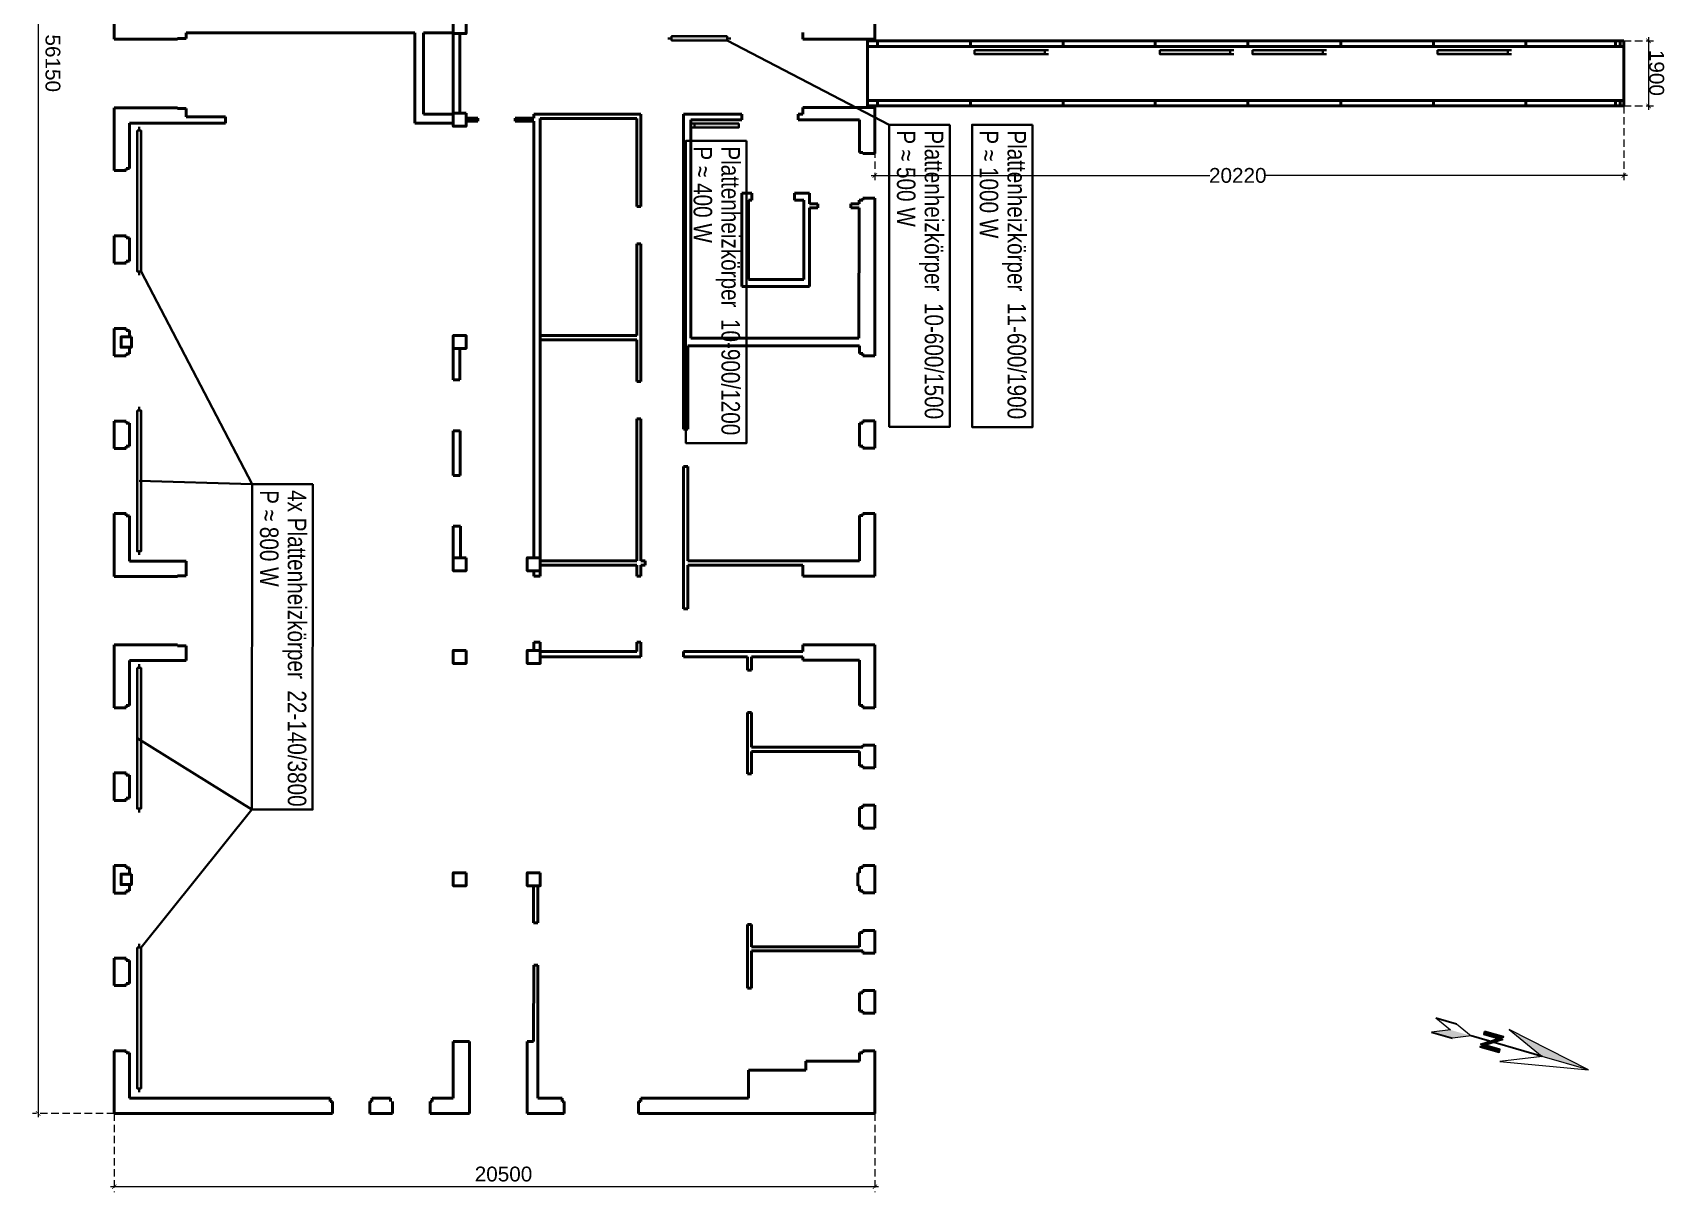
# Model space of a CAD drawing. Header units: millimetres. Extents: x -1616060 to -1327748, y -2178952 to -1799995.
# Drawn here: x -1492141 to -1448037, y -1973535 to -1942235 of the extents above; entities that cross this region are included whole.
import ezdxf

# ---------------------------------------------------------------- set-up
doc = ezdxf.new("R2010")
doc.units = ezdxf.units.MM
doc.header["$LTSCALE"] = 100
doc.header["$MEASUREMENT"] = 0
doc.linetypes.add('ACISOTGL', pattern=[3, 2, -1])
doc.layers.get('0').update_dxf_attribs({"lineweight": 13, "plot": 0})
doc.layers.get('Defpoints').update_dxf_attribs({"lineweight": 13})
for name, color, linetype, lineweight in [('A0_Grundriß', 7, 'Continuous', 40), ('Heiz Wasser +50 -Heizkörper Rücklauff', 241, 'Continuous', 30), ('Heiz Wasser +60 -Heizkörper Vorlauf', 6, 'Continuous', 30)]:
    doc.layers.add(name, color=color, linetype=linetype, lineweight=lineweight)
doc.layers.add('Nord-Pfeil', color=7, linetype='Continuous')
doc.styles.add('ARIAL', font='arial.ttf')
doc.styles.get("Standard").update_dxf_attribs({"font": 'cour.ttf', "width": 0.8})
doc.dimstyles.new('CT Mondelez', dxfattribs={"dimtxt": 400, "dimasz": 120, "dimexe": 150, "dimexo": 0, "dimgap": 0, "dimtad": 1, "dimdec": 0, "dimtxsty": 'ARIAL', "dimblk": 'ARCHTICK', "dimcen": 250, "dimdle": 100, "dimclrd": 7, "dimclre": 7, "dimclrt": 7, "dimadec": 1, "dimazin": 3, "dimtfac": 1, "dimtdec": 0, "dimtmove": 2, "dimatfit": 3, "dimldrblk": 'ARCHTICK', "dimfxl": 10000, "dimfxlon": 1, "dimtolj": 2, "dimlwd": 15, "dimlwe": 9})

# ---------------------------------------------------------------- blocks, each defined once
blk = doc.blocks.new('_ArchTick')
at = {"color": 0, "linetype": 'ByBlock', "const_width": 0.15}
blk.add_lwpolyline([(-0.5, -0.5), (0.5, 0.5)], dxfattribs=at)
blk = doc.blocks.new('*D137')
at = {"layer": 'A0_Grundriß', "color": 7, "linetype": 'ACISOTGL', "lineweight": 9, "transparency": 16777216}
for p, q in [((-1489938, -1915259), (-1492141, -1915259)), ((-1489938, -1971409), (-1492141, -1971409))]:
    blk.add_line(p, q, dxfattribs=at)
at = {"layer": 'A0_Grundriß', "color": 7, "linetype": 'Continuous', "lineweight": 15, "transparency": 16777216}
blk.add_line((-1491991, -1915159), (-1491991, -1971509), dxfattribs=at)
at = {"layer": 'Defpoints', "color": 0, "transparency": 16777216}
for p in [(-1489938, -1915259), (-1491991, -1971409), (-1489938, -1971409)]:
    blk.add_point(p, dxfattribs=at)
at = {"layer": 'A0_Grundriß', "color": 7, "lineweight": 15, "transparency": 16777216, "xscale": 120, "yscale": 120, "zscale": 120}
for p, rotation in [((-1491991, -1915259), 90), ((-1491991, -1971409), 270)]:
    blk.add_blockref('_ArchTick', p, dxfattribs=dict(at, rotation=rotation))
at = {"layer": 'A0_Grundriß', "color": 7, "transparency": 16777216, "insert": (-1491596, -1943060), "char_height": 400, "attachment_point": 5, "rotation": 270, "style": 'ARIAL'}
blk.add_mtext('\\A2;56150', dxfattribs=at)
blk = doc.blocks.new('*D140')
at = {"layer": 'A0_Grundriß', "color": 7, "linetype": 'ACISOTGL', "lineweight": 9, "transparency": 16777216}
for p, q in [((-1489938, -1971409), (-1489938, -1973535)), ((-1469403, -1971409), (-1469403, -1973535))]:
    blk.add_line(p, q, dxfattribs=at)
at = {"layer": 'A0_Grundriß', "color": 7, "linetype": 'Continuous', "lineweight": 15, "transparency": 16777216}
blk.add_line((-1469303, -1973385), (-1490038, -1973385), dxfattribs=at)
at = {"layer": 'Defpoints', "color": 0, "transparency": 16777216}
for p in [(-1489938, -1971409), (-1469403, -1971409), (-1489938, -1973385)]:
    blk.add_point(p, dxfattribs=at)
at = {"layer": 'A0_Grundriß', "color": 7, "lineweight": 15, "transparency": 16777216, "xscale": 120, "yscale": 120, "zscale": 120, "rotation": 180}
blk.add_blockref('_ArchTick', (-1489938, -1973385), dxfattribs=at)
at = {"layer": 'A0_Grundriß', "color": 7, "lineweight": 15, "transparency": 16777216, "xscale": 120, "yscale": 120, "zscale": 120}
blk.add_blockref('_ArchTick', (-1469403, -1973385), dxfattribs=at)
at = {"layer": 'A0_Grundriß', "color": 7, "transparency": 16777216, "insert": (-1479430, -1973044), "char_height": 400, "attachment_point": 5, "style": 'ARIAL'}
blk.add_mtext('\\A2;20500', dxfattribs=at)
blk = doc.blocks.new('Nord-Pfeil 05')
for points in [[(-7207, -37964), (6, -20987), (0, 0)], [(-2248, -41214), (-3442, -39421), (-3440, -47995), (-2246, -47995)], [(-2248, -39421), (-2248, -41214), (2271, -47994), (2271, -46201)], [(2271, -46201), (3465, -47993), (3463, -39419), (2269, -39420)], [(3232, -60537), (14, -52974), (17, -62385), (3234, -69948)]]:
    blk.add_hatch(color=256).paths.add_polyline_path(points)
at = {"linetype": 'Continuous', "lineweight": 20, "ltscale": 0.039687}
for p, q in [((0, 0), (-7207, -37964)), ((0, 0), (6, -20987)), ((7227, -37960), (0, 0)), ((-7207, -37964), (6, -20987)), ((6, -20987), (7227, -37960)), ((-3200, -60538), (14, -52974)), ((14, -52974), (3232, -60537)), ((-3197, -69950), (17, -62385)), ((17, -62385), (3234, -69948))]:
    blk.add_line(p, q, dxfattribs=at)
for p, q in [((6, -20987), (14, -52974)), ((-3197, -69950), (-3200, -60538)), ((3234, -69948), (3232, -60537))]:
    blk.add_line(p, q)
for points in [[(-3440, -47995), (-2246, -47995), (-2248, -41214), (-3442, -39421)], [(2271, -46201), (3465, -47993), (3463, -39419), (2269, -39420)]]:
    blk.add_lwpolyline(points, close=True)
blk.add_lwpolyline([(-2248, -39421), (2271, -46201), (2271, -47994), (-2248, -41214), (-2248, -39421)])
blk = doc.blocks.new('*D144')
at = {"layer": 'A0_Grundriß', "color": 7, "linetype": 'ACISOTGL', "lineweight": 9, "transparency": 16777216}
for p, q in [((-1469403, -1944214), (-1469403, -1946240)), ((-1449183, -1944214), (-1449183, -1946240))]:
    blk.add_line(p, q, dxfattribs=at)
at = {"layer": 'A0_Grundriß', "color": 7, "linetype": 'Continuous', "lineweight": 15, "transparency": 16777216}
for p, q in [((-1469503, -1946090), (-1460363, -1946090)), ((-1449083, -1946090), (-1458852, -1946090))]:
    blk.add_line(p, q, dxfattribs=at)
at = {"layer": 'Defpoints', "color": 0, "transparency": 16777216}
for p in [(-1469403, -1944214), (-1449183, -1944214), (-1469403, -1946090)]:
    blk.add_point(p, dxfattribs=at)
at = {"layer": 'A0_Grundriß', "color": 7, "lineweight": 15, "transparency": 16777216, "xscale": 120, "yscale": 120, "zscale": 120, "rotation": 180}
blk.add_blockref('_ArchTick', (-1469403, -1946090), dxfattribs=at)
at = {"layer": 'A0_Grundriß', "color": 7, "lineweight": 15, "transparency": 16777216, "xscale": 120, "yscale": 120, "zscale": 120}
blk.add_blockref('_ArchTick', (-1449183, -1946090), dxfattribs=at)
at = {"layer": 'A0_Grundriß', "color": 7, "transparency": 16777216, "insert": (-1459607, -1946090), "char_height": 400, "attachment_point": 5, "style": 'ARIAL'}
blk.add_mtext('\\A2;20220', dxfattribs=at)
blk = doc.blocks.new('*D147')
at = {"layer": 'A0_Grundriß', "color": 7, "linetype": 'ACISOTGL', "lineweight": 9, "transparency": 16777216}
for p, q in [((-1449183, -1942454), (-1448366, -1942454)), ((-1449183, -1944214), (-1448366, -1944214))]:
    blk.add_line(p, q, dxfattribs=at)
at = {"layer": 'A0_Grundriß', "color": 7, "linetype": 'Continuous', "lineweight": 15, "transparency": 16777216}
blk.add_line((-1448516, -1942354), (-1448516, -1944314), dxfattribs=at)
at = {"layer": 'Defpoints', "color": 0, "transparency": 16777216}
for p in [(-1449183, -1942454), (-1449183, -1944214), (-1448516, -1944214)]:
    blk.add_point(p, dxfattribs=at)
at = {"layer": 'A0_Grundriß', "color": 7, "lineweight": 15, "transparency": 16777216, "xscale": 120, "yscale": 120, "zscale": 120}
for p, rotation in [((-1448516, -1942454), 90), ((-1448516, -1944214), 270)]:
    blk.add_blockref('_ArchTick', p, dxfattribs=dict(at, rotation=rotation))
at = {"layer": 'A0_Grundriß', "color": 7, "transparency": 16777216, "insert": (-1448300, -1943320), "char_height": 400, "attachment_point": 5, "rotation": 270, "style": 'ARIAL'}
blk.add_mtext('\\A2;1900', dxfattribs=at)

msp = doc.modelspace()

# ---------------------------------------------------------------- hatches: boundary and pattern name
at = {"layer": 'Heiz Wasser +60 -Heizkörper Vorlauf'}
h = msp.add_hatch(color=256, dxfattribs=at)
h.dxf.hatch_style = 1
h.paths.add_polyline_path([(-1473392.9, -1942443.6), (-1473392.9, -1942333.6), (-1474892.9, -1942333.6), (-1474892.9, -1942443.6)])
h = msp.add_hatch(color=256, dxfattribs=at)
h.dxf.hatch_style = 1
h.paths.add_polyline_path([(-1464812.9, -1942813.6), (-1464812.9, -1942703.6), (-1466712.9, -1942703.6), (-1466712.9, -1942813.6)])
h = msp.add_hatch(color=256, dxfattribs=at)
h.dxf.hatch_style = 1
h.paths.add_polyline_path([(-1459812.9, -1942813.6), (-1459812.9, -1942703.6), (-1461712.9, -1942703.6), (-1461712.9, -1942813.6)])
h = msp.add_hatch(color=256, dxfattribs=at)
h.dxf.hatch_style = 1
h.paths.add_polyline_path([(-1457312.9, -1942813.6), (-1457312.9, -1942703.6), (-1459212.9, -1942703.6), (-1459212.9, -1942813.6)])
h = msp.add_hatch(color=256, dxfattribs=at)
h.dxf.hatch_style = 1
h.paths.add_polyline_path([(-1452312.9, -1942813.6), (-1452312.9, -1942703.6), (-1454212.9, -1942703.6), (-1454212.9, -1942813.6)])
h = msp.add_hatch(color=256, dxfattribs=at)
h.dxf.hatch_style = 1
h.paths.add_polyline_path([(-1489212.9, -1944879.6), (-1489322.9, -1944879.6), (-1489322.9, -1948679.6), (-1489212.9, -1948679.6)])
h = msp.add_hatch(color=256, dxfattribs=at)
h.dxf.hatch_style = 1
h.paths.add_polyline_path([(-1473072.9, -1944793.6), (-1473072.9, -1944683.6), (-1474272.9, -1944683.6), (-1474272.9, -1944793.6)])
h = msp.add_hatch(color=256, dxfattribs=at)
h.dxf.hatch_style = 1
h.paths.add_polyline_path([(-1489212.9, -1952429.8), (-1489322.9, -1952429.8), (-1489322.9, -1956229.8), (-1489212.9, -1956229.8)])
h = msp.add_hatch(color=256, dxfattribs=at)
h.dxf.hatch_style = 1
h.paths.add_polyline_path([(-1489212.9, -1959379.6), (-1489322.9, -1959379.6), (-1489322.9, -1963179.6), (-1489212.9, -1963179.6)])
h = msp.add_hatch(color=256, dxfattribs=at)
h.dxf.hatch_style = 1
h.paths.add_polyline_path([(-1489212.9, -1966929.8), (-1489322.9, -1966929.8), (-1489322.9, -1970729.8), (-1489212.9, -1970729.8)])

# ---------------------------------------------------------------- linework, layer by layer
at = {"layer": 'A0_Grundriß'}
for p, q in [((-1489937.9, -1940716.6), (-1489937.9, -1942411.6)), ((-1469402.9, -1941168.6), (-1469402.9, -1942408.6)), ((-1487992.9, -1942236.6), (-1487992.9, -1942391.6)), ((-1481827.9, -1942236.6), (-1487992.9, -1942236.6)), ((-1481827.9, -1942236.6), (-1481827.9, -1944676.6)), ((-1480787.9, -1942236.6), (-1481587.9, -1942236.6)), ((-1481587.9, -1942236.6), (-1481587.9, -1944436.6)), ((-1480787.9, -1942258.6), (-1480787.9, -1944408.6)), ((-1480612.9, -1942258.6), (-1480612.9, -1944408.6)), ((-1471347.9, -1942408.6), (-1471347.9, -1942233.6)), ((-1489937.9, -1942411.6), (-1488232.9, -1942411.6)), ((-1487992.9, -1942391.6), (-1488232.9, -1942391.6)), ((-1488232.9, -1942391.6), (-1488232.9, -1942411.6)), ((-1471164.6, -1942408.6), (-1471347.9, -1942408.6)), ((-1469402.9, -1942408.6), (-1471164.6, -1942408.6)), ((-1469602.9, -1942453.6), (-1469602.9, -1942408.6)), ((-1469602.9, -1942453.6), (-1469602.9, -1942603.6)), ((-1449182.9, -1942453.6), (-1469602.9, -1942453.6)), ((-1469602.9, -1942603.6), (-1449182.9, -1942603.6)), ((-1469602.9, -1942603.6), (-1469602.9, -1944063.6)), ((-1469402.9, -1942408.6), (-1469402.9, -1942453.6)), ((-1469332.9, -1942603.6), (-1469332.9, -1942453.6)), ((-1466822.9, -1942603.6), (-1466822.9, -1942453.6)), ((-1464322.9, -1942603.6), (-1464322.9, -1942453.6)), ((-1461832.9, -1942603.6), (-1461832.9, -1942453.6)), ((-1459332.9, -1942603.6), (-1459332.9, -1942453.6)), ((-1456822.9, -1942603.6), (-1456822.9, -1942453.6)), ((-1454322.9, -1942603.6), (-1454322.9, -1942453.6)), ((-1451832.9, -1942603.6), (-1451832.9, -1942453.6)), ((-1449412.9, -1942603.6), (-1449412.9, -1942453.6)), ((-1449282.9, -1942603.6), (-1449282.9, -1942453.6)), ((-1449182.9, -1942453.6), (-1449182.9, -1944213.6)), ((-1469602.9, -1944213.6), (-1469602.9, -1944063.6)), ((-1469602.9, -1944063.6), (-1449182.9, -1944063.6)), ((-1469332.9, -1944063.6), (-1469332.9, -1944213.6)), ((-1466822.9, -1944063.6), (-1466822.9, -1944213.6)), ((-1464322.9, -1944063.6), (-1464322.9, -1944213.6)), ((-1461832.9, -1944063.6), (-1461832.9, -1944213.6)), ((-1459332.9, -1944063.6), (-1459332.9, -1944213.6)), ((-1456822.9, -1944063.6), (-1456822.9, -1944213.6)), ((-1454322.9, -1944063.6), (-1454322.9, -1944213.6)), ((-1451832.9, -1944063.6), (-1451832.9, -1944213.6)), ((-1449412.9, -1944063.6), (-1449412.9, -1944213.6)), ((-1449282.9, -1944063.6), (-1449282.9, -1944213.6)), ((-1489937.9, -1944261.6), (-1488232.9, -1944261.6)), ((-1489937.9, -1944261.6), (-1489937.9, -1945956.6)), ((-1488232.9, -1944261.6), (-1488232.9, -1944281.6)), ((-1487992.9, -1944281.6), (-1488232.9, -1944281.6)), ((-1487992.9, -1944281.6), (-1487992.9, -1944503)), ((-1486932.9, -1944503), (-1487992.9, -1944503)), ((-1486932.9, -1944503), (-1486932.9, -1944678)), ((-1480787.9, -1944436.6), (-1481587.9, -1944436.6)), ((-1478612.9, -1944543.6), (-1478612.9, -1944433.6)), ((-1475717.9, -1944433.6), (-1478612.9, -1944433.6)), ((-1475717.9, -1944433.6), (-1475717.9, -1946923.6)), ((-1472992.9, -1944433.6), (-1474572.9, -1944433.6)), ((-1474572.9, -1944433.6), (-1474572.9, -1950683.6)), ((-1472992.9, -1944583.6), (-1472992.9, -1944433.6)), ((-1471477.9, -1944433.6), (-1471477.9, -1944583.6)), ((-1471347.9, -1944433.6), (-1471477.9, -1944433.6)), ((-1471167.9, -1944258.6), (-1471347.9, -1944258.6)), ((-1471347.9, -1944258.6), (-1471347.9, -1944433.6)), ((-1469402.9, -1944258.6), (-1471167.9, -1944258.6)), ((-1469602.9, -1944213.6), (-1469602.9, -1944258.6)), ((-1449182.9, -1944213.6), (-1469602.9, -1944213.6)), ((-1469402.9, -1944258.6), (-1469402.9, -1944213.6)), ((-1469402.9, -1945498.6), (-1469402.9, -1944258.6)), ((-1489522.9, -1944679.6), (-1489522.9, -1945899.1)), ((-1489522.9, -1944679.6), (-1487992.9, -1944679.6)), ((-1486932.9, -1944678), (-1487992.9, -1944679.6)), ((-1480787.9, -1944676.6), (-1481827.9, -1944676.6)), ((-1480437.9, -1944543.6), (-1480122.9, -1944543.6)), ((-1480437.9, -1944623.6), (-1480122.9, -1944623.6)), ((-1480122.9, -1944543.6), (-1480122.9, -1944623.6)), ((-1479112.9, -1944543.6), (-1479112.9, -1944623.6)), ((-1479112.9, -1944543.6), (-1478612.9, -1944543.6)), ((-1479112.9, -1944623.6), (-1478612.9, -1944623.6)), ((-1478612.9, -1950526.6), (-1478612.9, -1944623.6)), ((-1475832.9, -1944548.6), (-1478437.9, -1944548.6)), ((-1478437.9, -1956408.6), (-1478437.9, -1944548.6)), ((-1475832.9, -1944548.6), (-1475832.9, -1946923.6)), ((-1474372.9, -1944583.6), (-1472992.9, -1944583.6)), ((-1474372.9, -1944583.6), (-1474372.9, -1950483.6)), ((-1471477.9, -1944583.6), (-1469822.9, -1944583.6)), ((-1469822.9, -1944583.6), (-1469822.9, -1945472.6)), ((-1469727.9, -1945472.6), (-1469822.9, -1945472.6)), ((-1469727.9, -1945472.6), (-1469727.9, -1945498.6)), ((-1469402.9, -1945498.6), (-1469727.9, -1945498.6)), ((-1489937.9, -1945956.6), (-1489612.9, -1945956.6)), ((-1489612.9, -1945899.1), (-1489522.9, -1945899.1)), ((-1489612.9, -1945899.1), (-1489522.9, -1945899.1)), ((-1489612.9, -1945899.1), (-1489612.9, -1945956.6)), ((-1472727.9, -1946563.6), (-1472992.9, -1946563.6)), ((-1472992.9, -1946563.6), (-1472992.9, -1949083.6)), ((-1472727.9, -1946563.6), (-1472727.9, -1946753.6)), ((-1471577.9, -1946563.6), (-1471577.9, -1946753.6)), ((-1471577.9, -1946563.6), (-1471172.9, -1946563.6)), ((-1471172.9, -1946563.6), (-1471172.9, -1946851.6)), ((-1469402.9, -1946698.6), (-1469727.9, -1946698.6)), ((-1469727.9, -1946698.6), (-1469727.9, -1946756.1)), ((-1469402.9, -1946698.6), (-1469402.9, -1950953.6)), ((-1475832.9, -1946923.6), (-1475717.9, -1946923.6)), ((-1472727.9, -1946753.6), (-1472812.9, -1946753.6)), ((-1472812.9, -1946753.6), (-1472812.9, -1948893.6)), ((-1471577.9, -1946753.6), (-1471322.9, -1946753.6)), ((-1471322.9, -1948893.6), (-1471322.9, -1946753.6)), ((-1470942, -1946851.6), (-1471172.9, -1946851.6)), ((-1471172.9, -1946966.6), (-1471172.9, -1949083.6)), ((-1471172.9, -1946966.6), (-1470942, -1946966.6)), ((-1470942, -1946851.6), (-1470942, -1946966.6)), ((-1470057, -1946851.6), (-1470057, -1946966.6)), ((-1470057, -1946851.6), (-1469825.7, -1946851.6)), ((-1469826, -1946966.6), (-1470057, -1946966.6)), ((-1469826, -1946966.6), (-1469833, -1950483.6)), ((-1469825.5, -1946756.1), (-1469825.7, -1946851.6)), ((-1469825.5, -1946756.1), (-1469727.9, -1946756.1)), ((-1489937.9, -1947716.6), (-1489937.9, -1948456.6)), ((-1489937.9, -1947716.6), (-1489612.9, -1947716.6)), ((-1489612.9, -1947716.6), (-1489612.9, -1947774.1)), ((-1489612.9, -1947774.1), (-1489522.9, -1947774.1)), ((-1489612.9, -1947774.1), (-1489522.9, -1947774.1)), ((-1489522.9, -1947774.1), (-1489522.9, -1948399.1)), ((-1475832.9, -1947933.6), (-1475832.9, -1950411.6)), ((-1475717.9, -1947933.6), (-1475832.9, -1947933.6)), ((-1475717.9, -1947933.6), (-1475717.9, -1951651.6)), ((-1489937.9, -1948456.6), (-1489612.9, -1948456.6)), ((-1489612.9, -1948399.1), (-1489522.9, -1948399.1)), ((-1489612.9, -1948399.1), (-1489522.9, -1948399.1)), ((-1489612.9, -1948399.1), (-1489612.9, -1948456.6)), ((-1471322.9, -1948893.6), (-1472812.9, -1948893.6)), ((-1471172.9, -1949083.6), (-1472992.9, -1949083.6)), ((-1489937.9, -1950216.6), (-1489937.9, -1950956.6)), ((-1489937.9, -1950216.6), (-1489612.9, -1950216.6)), ((-1489612.9, -1950216.6), (-1489612.9, -1950274.1)), ((-1489612.9, -1950274.1), (-1489522.9, -1950274.1)), ((-1489612.9, -1950274.1), (-1489522.9, -1950274.1)), ((-1489522.9, -1950274.1), (-1489522.9, -1950446.6)), ((-1478612.9, -1950526.6), (-1478612.9, -1956408.6)), ((-1475832.9, -1950411.6), (-1478437.9, -1950411.6)), ((-1475832.9, -1950526.6), (-1478437.9, -1950526.6)), ((-1475832.9, -1950526.6), (-1475832.9, -1951651.6)), ((-1474572.9, -1950683.6), (-1474572.9, -1952933.6)), ((-1474457.9, -1950683.6), (-1469817.9, -1950683.6)), ((-1474457.9, -1950683.6), (-1474457.9, -1952933.6)), ((-1474372.9, -1950483.6), (-1469833, -1950483.6)), ((-1469817.9, -1950683.6), (-1469817.9, -1950896.1)), ((-1489937.9, -1950956.6), (-1489612.9, -1950956.6)), ((-1489612.9, -1950899.1), (-1489522.9, -1950899.1)), ((-1489612.9, -1950899.1), (-1489522.9, -1950899.1)), ((-1489612.9, -1950899.1), (-1489612.9, -1950956.6)), ((-1489522.9, -1950726.6), (-1489522.9, -1950899.1)), ((-1480787.9, -1950758.6), (-1480787.9, -1951608.6)), ((-1480612.9, -1950758.6), (-1480787.9, -1950758.6)), ((-1480609.2, -1951608.6), (-1480612.9, -1950758.6)), ((-1469727.9, -1950896.1), (-1469817.9, -1950896.1)), ((-1469727.9, -1950953.6), (-1469727.9, -1950896.1)), ((-1469402.9, -1950953.6), (-1469727.9, -1950953.6)), ((-1480609.2, -1951608.6), (-1480787.9, -1951608.6)), ((-1475832.9, -1951651.6), (-1475717.9, -1951651.6)), ((-1489937.9, -1952716.6), (-1489937.9, -1953456.6)), ((-1489937.9, -1952716.6), (-1489612.9, -1952716.6)), ((-1489612.9, -1952716.6), (-1489612.9, -1952774.1)), ((-1489612.9, -1952774.1), (-1489522.9, -1952774.1)), ((-1489612.9, -1952774.1), (-1489522.9, -1952774.1)), ((-1489522.9, -1952774.1), (-1489522.9, -1953399.1)), ((-1475832.9, -1952661.6), (-1475832.9, -1956493.6)), ((-1475717.9, -1952661.6), (-1475832.9, -1952661.6)), ((-1475717.9, -1952661.6), (-1475717.9, -1956493.6)), ((-1469727.9, -1952771.1), (-1469817.9, -1952771.1)), ((-1469817.9, -1952771.1), (-1469817.9, -1953396.1)), ((-1469402.9, -1952713.6), (-1469727.9, -1952713.6)), ((-1469727.9, -1952713.6), (-1469727.9, -1952771.1)), ((-1469402.9, -1952713.6), (-1469402.9, -1953453.6)), ((-1480787.9, -1952983.6), (-1480787.9, -1954183.6)), ((-1480787.9, -1952983.6), (-1480603.1, -1952983.6)), ((-1480597.8, -1954183.6), (-1480603.1, -1952983.6)), ((-1474572.9, -1952933.6), (-1474457.9, -1952933.6)), ((-1489937.9, -1953456.6), (-1489612.9, -1953456.6)), ((-1489612.9, -1953399.1), (-1489522.9, -1953399.1)), ((-1489612.9, -1953399.1), (-1489522.9, -1953399.1)), ((-1489612.9, -1953399.1), (-1489612.9, -1953456.6)), ((-1469727.9, -1953396.1), (-1469817.9, -1953396.1)), ((-1469727.9, -1953396.1), (-1469727.9, -1953453.6)), ((-1469402.9, -1953453.6), (-1469727.9, -1953453.6)), ((-1480597.8, -1954183.6), (-1480787.9, -1954183.6)), ((-1474572.9, -1953943.6), (-1474457.9, -1953943.6)), ((-1474572.9, -1953943.6), (-1474572.9, -1956608.6)), ((-1474457.9, -1953943.6), (-1474457.9, -1956493.6)), ((-1489937.9, -1955216.6), (-1489937.9, -1956911.6)), ((-1489937.9, -1955216.6), (-1489612.9, -1955216.6)), ((-1489612.9, -1955216.6), (-1489612.9, -1955274.1)), ((-1489612.9, -1955274.1), (-1489522.9, -1955274.1)), ((-1489612.9, -1955274.1), (-1489522.9, -1955274.1)), ((-1489522.9, -1955274.1), (-1489522.9, -1956496.6)), ((-1469817.9, -1955271.1), (-1469817.9, -1956493.6)), ((-1469727.9, -1955271.1), (-1469817.9, -1955271.1)), ((-1469402.9, -1955213.6), (-1469727.9, -1955213.6)), ((-1469727.9, -1955213.6), (-1469727.9, -1955271.1)), ((-1469402.9, -1955213.6), (-1469402.9, -1956908.6)), ((-1480787.9, -1955558.6), (-1480787.9, -1956408.6)), ((-1480787.9, -1955558.6), (-1480591.7, -1955558.6)), ((-1480587.9, -1956408.6), (-1480591.7, -1955558.6)), ((-1478437.9, -1956408.6), (-1478437.9, -1956758.6)), ((-1487992.9, -1956496.6), (-1489522.9, -1956496.6)), ((-1487992.9, -1956496.6), (-1487992.9, -1956891.6)), ((-1478612.9, -1956908.6), (-1478612.9, -1956758.6)), ((-1475832.9, -1956493.6), (-1478437.9, -1956493.6)), ((-1475832.9, -1956608.6), (-1478437.9, -1956608.6)), ((-1478437.9, -1956908.6), (-1478437.9, -1956758.6)), ((-1475832.9, -1956908.6), (-1475832.9, -1956608.6)), ((-1475605.9, -1956493.6), (-1475717.9, -1956493.6)), ((-1475717.9, -1956608.6), (-1475605.9, -1956608.6)), ((-1475717.9, -1956608.6), (-1475717.9, -1956908.6)), ((-1475605.9, -1956608.6), (-1475605.9, -1956493.6)), ((-1474572.9, -1956608.6), (-1474572.9, -1957788.6)), ((-1469817.9, -1956493.6), (-1474457.9, -1956493.6)), ((-1471347.9, -1956608.6), (-1474457.9, -1956608.6)), ((-1474457.9, -1957788.6), (-1474457.9, -1956608.6)), ((-1471347.9, -1956908.6), (-1471347.9, -1956608.6)), ((-1489937.9, -1956911.6), (-1488232.9, -1956911.6)), ((-1487992.9, -1956891.6), (-1488232.9, -1956891.6)), ((-1488232.9, -1956891.6), (-1488232.9, -1956911.6)), ((-1478437.9, -1956908.6), (-1478612.9, -1956908.6)), ((-1475832.9, -1956908.6), (-1475717.9, -1956908.6)), ((-1471167.9, -1956908.6), (-1471347.9, -1956908.6)), ((-1471167.9, -1956908.6), (-1469402.9, -1956908.6)), ((-1474572.9, -1957788.6), (-1474457.9, -1957788.6)), ((-1489937.9, -1958761.6), (-1488232.9, -1958761.6)), ((-1489937.9, -1958761.6), (-1489937.9, -1960456.6)), ((-1488232.9, -1958761.6), (-1488232.9, -1958781.6)), ((-1487992.9, -1958781.6), (-1488232.9, -1958781.6)), ((-1487992.9, -1958781.6), (-1487992.9, -1959179.6)), ((-1478612.9, -1958908.6), (-1478612.9, -1958686.5)), ((-1478437.9, -1958686.5), (-1478612.9, -1958686.5)), ((-1478437.9, -1958908.6), (-1478437.9, -1958686.5)), ((-1475832.9, -1958933.6), (-1478437.9, -1958933.6)), ((-1475832.9, -1958686.5), (-1475717.9, -1958686.5)), ((-1475832.9, -1958686.5), (-1475832.9, -1958933.6)), ((-1475717.9, -1958686.5), (-1475717.9, -1958933.6)), ((-1475717.9, -1959083.6), (-1475717.9, -1958933.6)), ((-1471347.9, -1958933.6), (-1474572.9, -1958933.6)), ((-1474572.9, -1958933.6), (-1474572.9, -1959083.6)), ((-1471167.9, -1958758.6), (-1471347.9, -1958758.6)), ((-1471347.9, -1958758.6), (-1471347.9, -1958933.6)), ((-1471167.9, -1958758.6), (-1469402.9, -1958758.6)), ((-1469402.9, -1958758.6), (-1469992.9, -1958758.6)), ((-1469402.9, -1958758.6), (-1469402.9, -1960453.6)), ((-1489522.9, -1959179.6), (-1489522.9, -1960399.1)), ((-1487992.9, -1959179.6), (-1489522.9, -1959179.6)), ((-1478437.9, -1959083.6), (-1475717.9, -1959083.6)), ((-1474572.9, -1959083.6), (-1472846, -1959083.6)), ((-1472846, -1959438.6), (-1472846, -1959083.6)), ((-1472731, -1959438.6), (-1472846, -1959438.6)), ((-1472731, -1959083.6), (-1471347.9, -1959083.6)), ((-1472731, -1959438.6), (-1472731, -1959083.6)), ((-1471347.9, -1959083.6), (-1471347.9, -1959173.6)), ((-1469817.9, -1959173.6), (-1471347.9, -1959173.6)), ((-1469818.2, -1959173.6), (-1469819.5, -1960396.1)), ((-1469727.9, -1960396.1), (-1469819.6, -1960396.1)), ((-1469727.9, -1960396.1), (-1469727.9, -1960453.6)), ((-1489937.9, -1960456.6), (-1489612.9, -1960456.6)), ((-1489612.9, -1960399.1), (-1489522.9, -1960399.1)), ((-1489612.9, -1960399.1), (-1489522.9, -1960399.1)), ((-1489612.9, -1960399.1), (-1489612.9, -1960456.6)), ((-1472846, -1960583.6), (-1472846, -1962236.1)), ((-1472846, -1960583.6), (-1472731, -1960583.6)), ((-1472731, -1960583.6), (-1472731, -1961521.1)), ((-1469402.9, -1960453.6), (-1469727.9, -1960453.6)), ((-1469819.6, -1961521.1), (-1472731, -1961521.1)), ((-1472731, -1961636.1), (-1472731, -1962236.1)), ((-1469819.6, -1961636.1), (-1472731, -1961636.1)), ((-1469819.6, -1961636.1), (-1469819.6, -1962021.1)), ((-1469727.9, -1961521.1), (-1469817.9, -1961521.1)), ((-1469402.9, -1961463.6), (-1469727.9, -1961463.6)), ((-1469727.9, -1961463.6), (-1469727.9, -1961521.1)), ((-1469402.9, -1961463.6), (-1469402.9, -1962078.6)), ((-1469727.9, -1962021.1), (-1469819.6, -1962021.1)), ((-1469727.9, -1962021.1), (-1469727.9, -1962078.6)), ((-1469402.9, -1962078.6), (-1469727.9, -1962078.6)), ((-1489937.9, -1962216.6), (-1489937.9, -1962956.6)), ((-1489937.9, -1962216.6), (-1489612.9, -1962216.6)), ((-1489612.9, -1962216.6), (-1489612.9, -1962274.1)), ((-1489612.9, -1962274.1), (-1489522.9, -1962274.1)), ((-1489612.9, -1962274.1), (-1489522.9, -1962274.1)), ((-1489522.9, -1962274.1), (-1489522.9, -1962899.1)), ((-1472731, -1962236.1), (-1472846, -1962236.1)), ((-1489937.9, -1962956.6), (-1489612.9, -1962956.6)), ((-1489612.9, -1962899.1), (-1489522.9, -1962899.1)), ((-1489612.9, -1962899.1), (-1489522.9, -1962899.1)), ((-1489612.9, -1962899.1), (-1489612.9, -1962956.6)), ((-1469819.6, -1963146.1), (-1469819.6, -1963646.1)), ((-1469727.9, -1963146.1), (-1469819.6, -1963146.1)), ((-1469402.9, -1963088.6), (-1469727.9, -1963088.6)), ((-1469727.9, -1963088.6), (-1469727.9, -1963146.1)), ((-1469402.9, -1963088.6), (-1469402.9, -1963703.6)), ((-1469727.9, -1963646.1), (-1469819.6, -1963646.1)), ((-1469727.9, -1963646.1), (-1469727.9, -1963703.6)), ((-1469402.9, -1963703.6), (-1469727.9, -1963703.6)), ((-1489937.9, -1965456.6), (-1489937.9, -1964716.6)), ((-1489762.9, -1964716.6), (-1489937.9, -1964716.6)), ((-1489762.9, -1964716.6), (-1489612.9, -1964716.6)), ((-1489612.9, -1964716.6), (-1489612.9, -1964774.1)), ((-1489612.9, -1964774.1), (-1489522.9, -1964774.1)), ((-1489612.9, -1964774.1), (-1489522.9, -1964774.1)), ((-1489522.9, -1964774.1), (-1489522.9, -1964946.6)), ((-1469727.9, -1964771.1), (-1469819.6, -1964771.1)), ((-1469819.6, -1964771.1), (-1469819.6, -1964908.6)), ((-1469402.9, -1964713.6), (-1469727.9, -1964713.6)), ((-1469727.9, -1964713.6), (-1469727.9, -1964771.1)), ((-1469402.9, -1964713.6), (-1469402.9, -1965453.6)), ((-1489522.9, -1965226.6), (-1489522.9, -1965399.1)), ((-1469868.4, -1964908.6), (-1469868.4, -1965258.6)), ((-1469819.6, -1964908.6), (-1469868.4, -1964908.6)), ((-1489937.9, -1965456.6), (-1489612.9, -1965456.6)), ((-1489612.9, -1965399.1), (-1489522.9, -1965399.1)), ((-1489612.9, -1965399.1), (-1489522.9, -1965399.1)), ((-1489612.9, -1965399.1), (-1489612.9, -1965456.6)), ((-1478617.9, -1966258.6), (-1478617.9, -1965258.6)), ((-1478500.4, -1966258.6), (-1478500.4, -1965258.6)), ((-1469868.4, -1965258.6), (-1469819.6, -1965258.6)), ((-1469819.6, -1965258.6), (-1469819.6, -1965396.1)), ((-1469727.9, -1965396.1), (-1469819.6, -1965396.1)), ((-1469727.9, -1965453.6), (-1469727.9, -1965396.1)), ((-1469402.9, -1965453.6), (-1469727.9, -1965453.6)), ((-1469727.9, -1965453.6), (-1469727.9, -1965453.6)), ((-1469402.9, -1965453.6), (-1469402.9, -1965453.6)), ((-1478500.4, -1966258.6), (-1478617.9, -1966258.6)), ((-1472846, -1966306.1), (-1472846, -1968021.1)), ((-1472731, -1966306.1), (-1472846, -1966306.1)), ((-1472731, -1966306.1), (-1472731, -1966906.1)), ((-1469727.9, -1966521.1), (-1469819.6, -1966521.1)), ((-1469819.6, -1966521.1), (-1469819.6, -1966906.1)), ((-1469402.9, -1966463.6), (-1469727.9, -1966463.6)), ((-1469727.9, -1966463.6), (-1469727.9, -1966521.1)), ((-1469402.9, -1966463.6), (-1469402.9, -1967078.6)), ((-1469819.6, -1966906.1), (-1472731, -1966906.1)), ((-1489937.9, -1967216.6), (-1489937.9, -1967956.6)), ((-1489937.9, -1967216.6), (-1489612.9, -1967216.6)), ((-1489612.9, -1967216.6), (-1489612.9, -1967274.1)), ((-1489612.9, -1967274.1), (-1489522.9, -1967274.1)), ((-1489612.9, -1967274.1), (-1489522.9, -1967274.1)), ((-1489522.9, -1967274.1), (-1489522.9, -1967899.1)), ((-1478617.9, -1969466.6), (-1478615.4, -1967403.6)), ((-1478500.4, -1967403.6), (-1478615.4, -1967403.6)), ((-1478500.4, -1967403.6), (-1478500.4, -1970996.6)), ((-1472731, -1967021.1), (-1472731, -1968021.1)), ((-1469819.6, -1967021.1), (-1472731, -1967021.1)), ((-1469727.9, -1967021.1), (-1469819.6, -1967021.1)), ((-1469727.9, -1967021.1), (-1469727.9, -1967078.6)), ((-1469402.9, -1967078.6), (-1469727.9, -1967078.6)), ((-1489937.9, -1967956.6), (-1489612.9, -1967956.6)), ((-1489612.9, -1967899.1), (-1489522.9, -1967899.1)), ((-1489612.9, -1967899.1), (-1489522.9, -1967899.1)), ((-1489612.9, -1967899.1), (-1489612.9, -1967956.6)), ((-1472731, -1968021.1), (-1472846, -1968021.1)), ((-1469727.9, -1968146.1), (-1469819.6, -1968146.1)), ((-1469819.6, -1968146.1), (-1469819.6, -1968646.1)), ((-1469402.9, -1968088.6), (-1469727.9, -1968088.6)), ((-1469727.9, -1968088.6), (-1469727.9, -1968146.1)), ((-1469402.9, -1968088.6), (-1469517.9, -1968088.6)), ((-1469402.9, -1968088.6), (-1469402.9, -1968703.6)), ((-1469727.9, -1968646.1), (-1469819.6, -1968646.1)), ((-1469727.9, -1968646.1), (-1469727.9, -1968703.6)), ((-1469402.9, -1968703.6), (-1469727.9, -1968703.6)), ((-1480787.9, -1969466.6), (-1480347.9, -1969466.6)), ((-1480787.9, -1969466.6), (-1480787.9, -1970996.6)), ((-1480347.9, -1969466.6), (-1480347.9, -1971408.6)), ((-1478617.9, -1969466.6), (-1478787.9, -1969466.6)), ((-1478787.9, -1971408.6), (-1478787.9, -1969466.6)), ((-1489937.9, -1969716.6), (-1489937.9, -1971408.6)), ((-1489937.9, -1969716.6), (-1489612.9, -1969716.6)), ((-1489612.9, -1969716.6), (-1489612.9, -1969774.1)), ((-1489612.9, -1969774.1), (-1489522.9, -1969774.1)), ((-1489522.9, -1969774.1), (-1489522.9, -1970996.6)), ((-1471267.9, -1969996.6), (-1469819.3, -1969996.6)), ((-1471267.9, -1970236.6), (-1471267.9, -1969996.6)), ((-1469727.9, -1969771.1), (-1469819.6, -1969771.1)), ((-1469819.6, -1969771.1), (-1469819.3, -1969996.6)), ((-1469402.9, -1969713.6), (-1469727.9, -1969713.6)), ((-1469727.9, -1969713.6), (-1469727.9, -1969771.1)), ((-1469402.9, -1969713.6), (-1469402.9, -1971408.6)), ((-1472817.9, -1970996.6), (-1472817.9, -1970236.6)), ((-1472817.9, -1970236.6), (-1471267.9, -1970236.6)), ((-1484047.9, -1971408.6), (-1489937.9, -1971408.6)), ((-1484105.4, -1970996.6), (-1489522.9, -1970996.6)), ((-1484105.4, -1971086.6), (-1484105.4, -1970996.6)), ((-1484105.4, -1971086.6), (-1484047.9, -1971086.6)), ((-1484047.9, -1971408.6), (-1484047.9, -1971086.6)), ((-1484047.9, -1971408.6), (-1484047.9, -1971086.6)), ((-1483037.9, -1971411.6), (-1483037.9, -1971086.6)), ((-1482980.4, -1971086.6), (-1483037.9, -1971086.6)), ((-1482422.9, -1971408.6), (-1483037.9, -1971408.6)), ((-1483037.9, -1971411.6), (-1482422.9, -1971411.6)), ((-1482480.4, -1970996.6), (-1482980.4, -1970996.6)), ((-1482980.4, -1971086.6), (-1482980.4, -1970996.6)), ((-1482480.4, -1971086.6), (-1482480.4, -1970996.6)), ((-1482422.9, -1971411.6), (-1482422.9, -1971086.6)), ((-1481412.9, -1971408.6), (-1481412.9, -1971086.6)), ((-1481412.9, -1971086.6), (-1481355.4, -1971086.6)), ((-1480347.9, -1971408.6), (-1481412.9, -1971408.6)), ((-1480787.9, -1970996.6), (-1481355.4, -1970996.6)), ((-1481355.4, -1971086.6), (-1481355.4, -1970996.6)), ((-1481285.4, -1970996.6), (-1480787.9, -1970996.6)), ((-1477792.9, -1971408.6), (-1478787.9, -1971408.6)), ((-1477850.4, -1970996.6), (-1478500.4, -1970996.6)), ((-1477850.4, -1971086.6), (-1477850.4, -1970996.6)), ((-1477792.9, -1971086.6), (-1477850.4, -1971086.6)), ((-1477792.9, -1971408.6), (-1477792.9, -1971086.6)), ((-1475782.9, -1971408.6), (-1475782.9, -1971086.6)), ((-1475725.4, -1971086.6), (-1475782.9, -1971086.6)), ((-1469402.9, -1971408.6), (-1475782.9, -1971408.6)), ((-1472817.9, -1970996.6), (-1475725.4, -1970996.6)), ((-1475725.4, -1971086.6), (-1475725.4, -1970996.6))]:
    msp.add_line(p, q, dxfattribs=at)
for points in [[(-1480437.9, -1941908.6), (-1480787.9, -1941908.6), (-1480787.9, -1942258.6), (-1480437.9, -1942258.6)], [(-1480437.9, -1944408.6), (-1480787.9, -1944408.6), (-1480787.9, -1944758.6), (-1480437.9, -1944758.6)], [(-1489472.9, -1950446.6), (-1489752.9, -1950446.6), (-1489752.9, -1950726.6), (-1489472.9, -1950726.6)], [(-1480437.9, -1956408.6), (-1480787.9, -1956408.6), (-1480787.9, -1956758.6), (-1480437.9, -1956758.6)], [(-1480437.9, -1958908.6), (-1480787.9, -1958908.6), (-1480787.9, -1959258.6), (-1480437.9, -1959258.6)], [(-1478437.9, -1958908.6), (-1478787.9, -1958908.6), (-1478787.9, -1959258.6), (-1478437.9, -1959258.6)], [(-1489472.9, -1964946.6), (-1489752.9, -1964946.6), (-1489752.9, -1965226.6), (-1489472.9, -1965226.6)], [(-1480437.9, -1964908.6), (-1480787.9, -1964908.6), (-1480787.9, -1965258.6), (-1480437.9, -1965258.6)], [(-1478437.9, -1964908.6), (-1478787.9, -1964908.6), (-1478787.9, -1965258.6), (-1478437.9, -1965258.6)]]:
    msp.add_lwpolyline(points, close=True, dxfattribs=at)
for points in [[(-1480612.9, -1950758.6), (-1480437.9, -1950758.6), (-1480437.9, -1950408.6), (-1480787.9, -1950408.6), (-1480787.9, -1950758.6)], [(-1478437.9, -1956408.6), (-1478787.9, -1956408.6), (-1478787.9, -1956758.6), (-1478437.9, -1956758.6)]]:
    msp.add_lwpolyline(points, dxfattribs=at)
at = {"layer": 'Heiz Wasser +50 -Heizkörper Rücklauff'}
for p, q in [((-1473392.9, -1942388.6), (-1473292.9, -1942388.6)), ((-1464712.9, -1942703.6), (-1464812.9, -1942703.6)), ((-1459712.9, -1942703.6), (-1459812.9, -1942703.6)), ((-1457212.9, -1942703.6), (-1457312.9, -1942703.6)), ((-1452212.9, -1942703.6), (-1452312.9, -1942703.6)), ((-1474372.9, -1944683.6), (-1474272.9, -1944683.6)), ((-1489267.9, -1948679.6), (-1489267.9, -1948779.6)), ((-1489267.9, -1956229.8), (-1489267.9, -1956329.8)), ((-1489267.9, -1963179.6), (-1489267.9, -1963279.6)), ((-1489267.9, -1970729.8), (-1489267.9, -1970829.8))]:
    msp.add_line(p, q, dxfattribs=at)
at = {"layer": 'Heiz Wasser +60 -Heizkörper Vorlauf'}
for p, q in [((-1474892.9, -1942388.6), (-1474992.9, -1942388.6)), ((-1473392.9, -1942443.6), (-1469016.3, -1944718.2)), ((-1464812.9, -1942813.6), (-1464712.9, -1942813.6)), ((-1459812.9, -1942813.6), (-1459712.9, -1942813.6)), ((-1457312.9, -1942813.6), (-1457212.9, -1942813.6)), ((-1452312.9, -1942813.6), (-1452212.9, -1942813.6)), ((-1489267.9, -1944879.6), (-1489267.9, -1944779.6)), ((-1474272.9, -1944793.6), (-1474372.9, -1944793.6)), ((-1489212.9, -1948679.6), (-1486212.1, -1954421.3)), ((-1489267.9, -1952429.8), (-1489267.9, -1952329.8)), ((-1486212.1, -1954421.3), (-1489267.9, -1954329.8)), ((-1489267.9, -1959379.6), (-1489267.9, -1959279.6)), ((-1486220, -1963202.9), (-1489322.9, -1961279.6)), ((-1489212.9, -1966929.8), (-1486220, -1963202.9)), ((-1489267.9, -1966929.8), (-1489267.9, -1966829.8))]:
    msp.add_line(p, q, dxfattribs=at)
for points in [[(-1473392.9, -1942333.6), (-1474892.9, -1942333.6), (-1474892.9, -1942443.6), (-1473392.9, -1942443.6)], [(-1466712.9, -1942703.6), (-1464812.9, -1942703.6), (-1464812.9, -1942813.6), (-1466712.9, -1942813.6)], [(-1461712.9, -1942703.6), (-1459812.9, -1942703.6), (-1459812.9, -1942813.6), (-1461712.9, -1942813.6)], [(-1459212.9, -1942703.6), (-1457312.9, -1942703.6), (-1457312.9, -1942813.6), (-1459212.9, -1942813.6)], [(-1454212.9, -1942703.6), (-1452312.9, -1942703.6), (-1452312.9, -1942813.6), (-1454212.9, -1942813.6)], [(-1489322.9, -1944879.6), (-1489322.9, -1948679.6), (-1489212.9, -1948679.6), (-1489212.9, -1944879.6)], [(-1473072.9, -1944683.6), (-1474272.9, -1944683.6), (-1474272.9, -1944793.6), (-1473072.9, -1944793.6)], [(-1467378.8, -1944718.2), (-1467378.8, -1952870.6), (-1469016.3, -1952870.6), (-1469016.3, -1944718.2)], [(-1465144.1, -1944718.2), (-1465144.1, -1952878.4), (-1466781.7, -1952878.4), (-1466781.7, -1944718.2)], [(-1472867.9, -1945151.6), (-1472867.9, -1953311.9), (-1474505.4, -1953311.9), (-1474505.4, -1945151.6)], [(-1489322.9, -1952429.8), (-1489322.9, -1956229.8), (-1489212.9, -1956229.8), (-1489212.9, -1952429.8)], [(-1484574.6, -1954421.3), (-1484582.4, -1963202.9), (-1486220, -1963202.9), (-1486212.1, -1954421.3)], [(-1489322.9, -1959379.6), (-1489322.9, -1963179.6), (-1489212.9, -1963179.6), (-1489212.9, -1959379.6)], [(-1489322.9, -1966929.8), (-1489322.9, -1970729.8), (-1489212.9, -1970729.8), (-1489212.9, -1966929.8)]]:
    msp.add_lwpolyline(points, close=True, dxfattribs=at)

# ---------------------------------------------------------------- block references
at = {"layer": 'Nord-Pfeil', "xscale": 0.0622463189515528, "yscale": 0.0622463189515528, "zscale": 0.0622463189515528, "rotation": 253.8670232167164}
msp.add_blockref('Nord-Pfeil 05', (-1450134.3, -1970229.2), dxfattribs=at)

# ---------------------------------------------------------------- texts
at = {"layer": 'Heiz Wasser +60 -Heizkörper Vorlauf', "char_height": 500, "attachment_point": 1, "rotation": 270}
for s, width, heights, insert in [('{\\fArial|b0|i0|c238|p34;P ≈ 500 W}', 10440.864, [1202.6], (-1468308.1, -1944870.5)), ('{\\fArial|b0|i0|c238|p34;Plattenheizkörper  10-600/1500}', 12187.822, [1092.1], (-1467558.1, -1944870.5)), ('{\\fArial|b0|i0|c238|p34;P ≈ 1000 W}', 10440.864, [1202.6], (-1466073.4, -1944870.5)), ('{\\fArial|b0|i0|c238|p34;Plattenheizkörper  11-600/1900}', 12187.822, [1092.1], (-1465323.4, -1944870.5)), ('{\\fArial|b0|i0|c238|p34;P ≈ 400 W}', 10440.864, [1202.6], (-1473797.2, -1945304)), ('{\\fArial|b0|i0|c238|p34;Plattenheizkörper  10-900/1200}', 12187.822, [1092.1], (-1473047.2, -1945304)), ('{\\fArial|b0|i0|c238|p34;P ≈ 800 W}', 10440.864, [1202.6], (-1485503.8, -1954582.7)), ('{\\fArial|b0|i0|c238|p34;4x Plattenheizkörper  22-140/3800}', 12187.822, [1092.1], (-1484753.8, -1954582.7))]:
    msp.add_mtext_dynamic_manual_height_columns(s, width=width, gutter_width=12.5, heights=heights, dxfattribs=dict(at, insert=insert))

# ---------------------------------------------------------------- dimensions: what is measured, and where the dimension line sits
at = {"layer": 'A0_Grundriß'}
dim = msp.add_linear_dim(base=(-1491990.6, -1971408.6), p1=(-1489937.9, -1915258.6), p2=(-1489937.9, -1971408.6), angle=270, dimstyle='CT Mondelez', dxfattribs=at)
dim.commit()
dim.dimension.update_dxf_attribs({"geometry": '*D137', "text_midpoint": (-1491595.9, -1943060.4), "dimtype": 160})
dim = msp.add_linear_dim(base=(-1448516, -1944213.6), p1=(-1449182.9, -1942453.6), p2=(-1449182.9, -1944213.6), angle=270, text='1900', dimstyle='CT Mondelez', dxfattribs=at)
dim.commit()
dim.dimension.update_dxf_attribs({"geometry": '*D147', "text_midpoint": (-1448299.7, -1943320), "dimtype": 160})
dim = msp.add_linear_dim(base=(-1469402.9, -1946089.8), p1=(-1449182.9, -1944213.6), p2=(-1469402.9, -1944213.6), dimstyle='CT Mondelez', dxfattribs=at)
dim.commit()
dim.dimension.update_dxf_attribs({"geometry": '*D144', "text_midpoint": (-1459607.2, -1946089.8), "dimtype": 160})
dim = msp.add_linear_dim(base=(-1489937.9, -1973384.8), p1=(-1469402.9, -1971408.6), p2=(-1489937.9, -1971408.6), text='20500', dimstyle='CT Mondelez', dxfattribs=at)
dim.commit()
dim.dimension.update_dxf_attribs({"geometry": '*D140', "text_midpoint": (-1479429.9, -1973044.2), "dimtype": 160})

doc.saveas('drawing.dxf')
